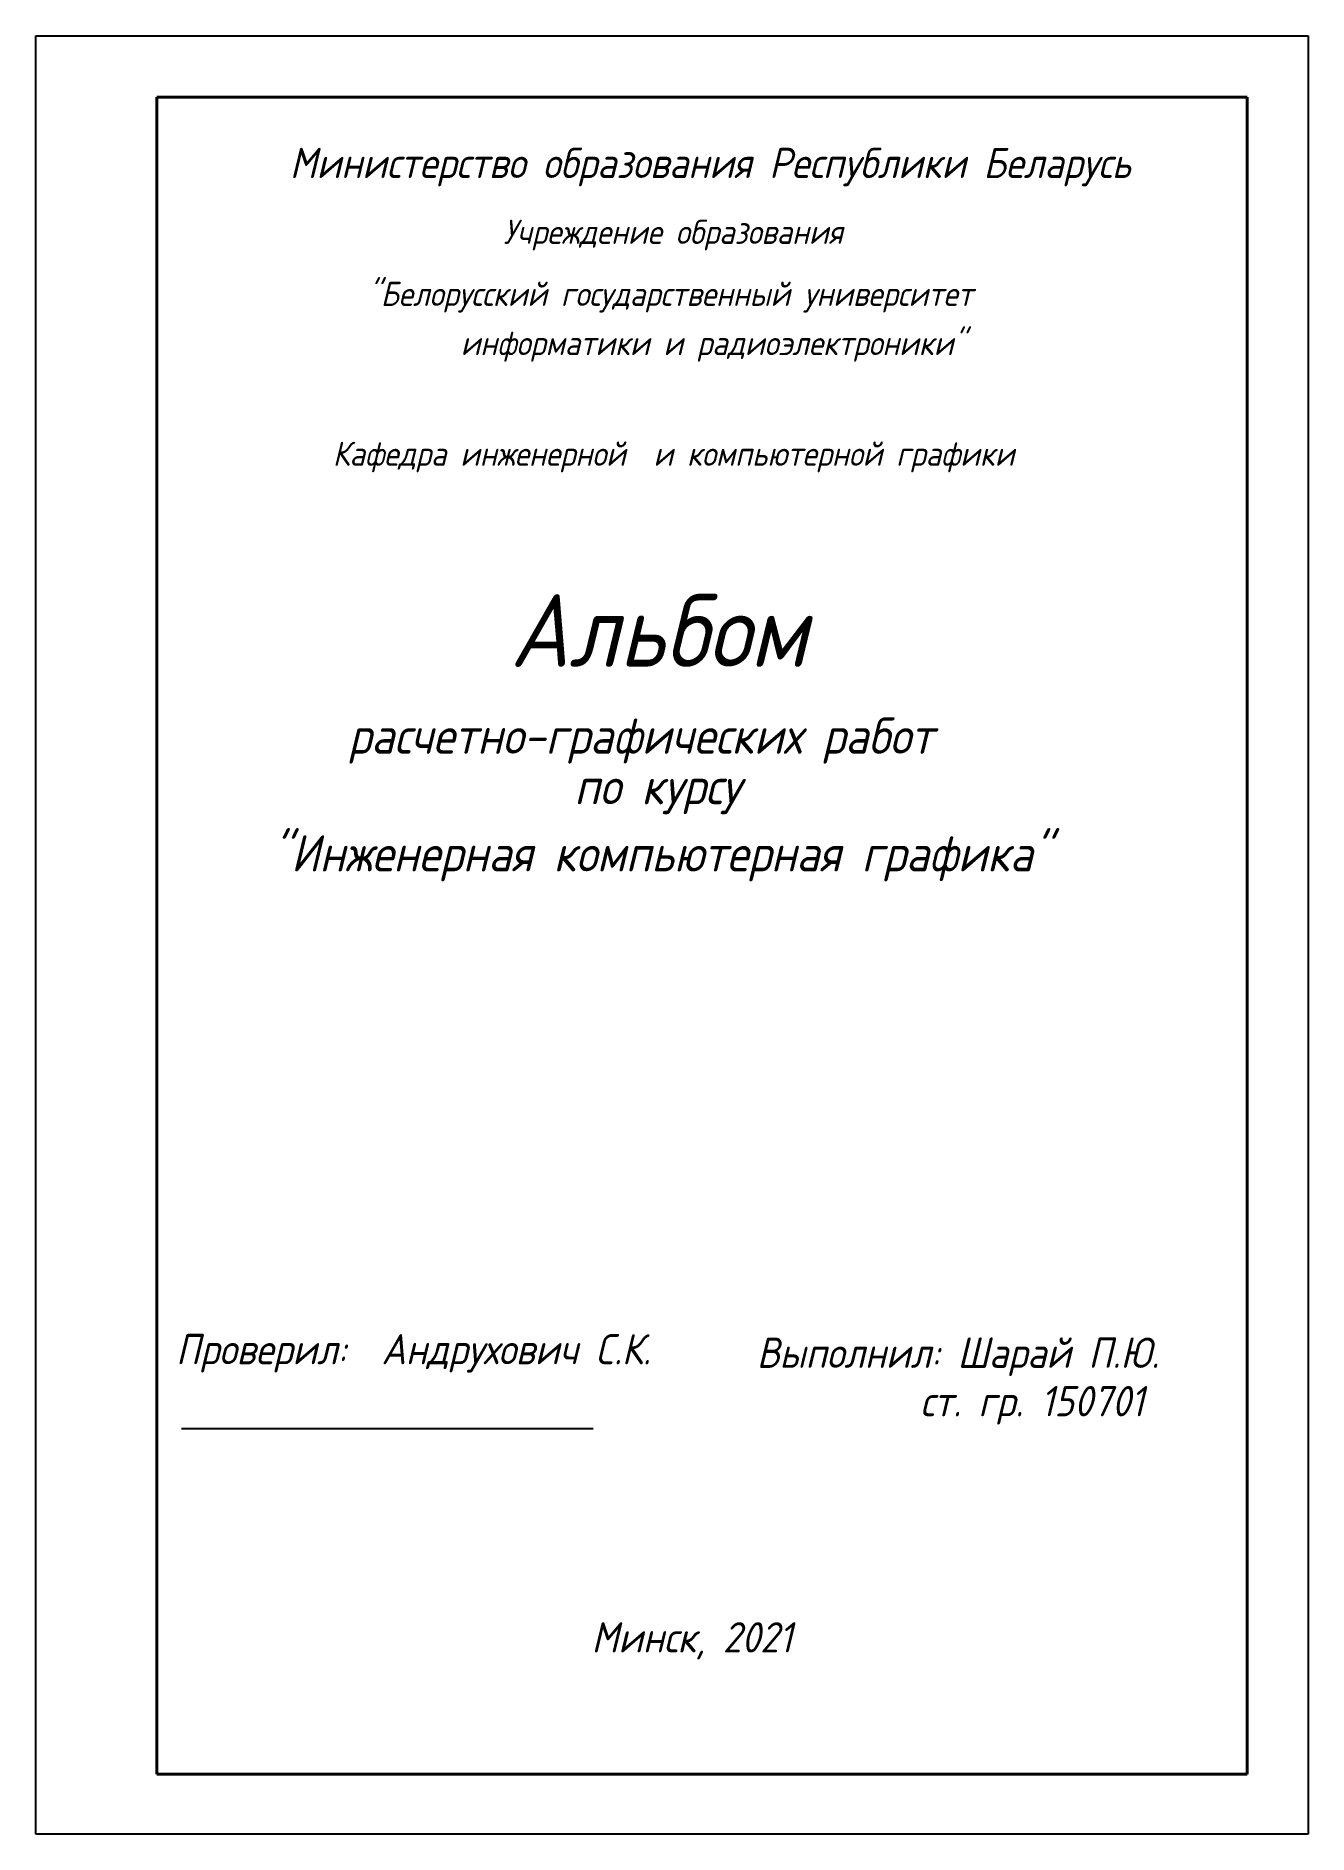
# Model space of a CAD drawing. Header units: millimetres. Extents: x 32 to 242, y 34 to 331.
import ezdxf

# ---------------------------------------------------------------- set-up
doc = ezdxf.new("R2010")
doc.units = ezdxf.units.MM
doc.layers.get('Defpoints').update_dxf_attribs({"color": 5})
doc.layers.add('основн', color=7, linetype='Continuous', lineweight=60)
doc.layers.add('тонкая', color=7, linetype='Continuous')
doc.styles.get("Standard").update_dxf_attribs({"font": 'ISOCPEUI.TTF'})

msp = doc.modelspace()

# ---------------------------------------------------------------- linework, layer by layer
at = {"layer": 'Defpoints'}
for p, q in [((32, 34), (32, 331)), ((32, 331), (242, 331)), ((242, 331), (242, 34)), ((242, 34), (32, 34))]:
    msp.add_line(p, q, dxfattribs=at)
at = {"layer": 'основн', "lineweight": 40}
for p, q in [((51.94, 43.91), (51.94, 320.91)), ((51.94, 320.91), (231.94, 320.91)), ((231.94, 320.91), (231.94, 43.91)), ((231.94, 43.91), (51.94, 43.91))]:
    msp.add_line(p, q, dxfattribs=at)
at = {"layer": 'тонкая'}
msp.add_line((56, 101), (124, 101), dxfattribs=at)

# ---------------------------------------------------------------- texts
at = {"layer": 'тонкая', "width": 0.9}
for s, height, p in [('Министерство образования Республики Беларусь', 5, (73.91, 307.53)), ('Учреждение образования', 4, (109.2, 296.65)), ('"Белорусский государственный университет', 4, (86.86, 286.41)), ('информатики и радиоэлектроники"', 4, (102.12, 278.28)), ('Кафедра инженерной  и компьютерной графики', 4, (81, 260)), ('расчетно-графических работ', 6, (83.55, 212.44)), ('по курсу ', 6, (120.87, 204.09)), ('"Инженерная компьютерная графика"', 6, (71, 193)), ('Проверил:  Андрухович С.К.', 5, (55.11, 111.59)), ('Выполнил: Шарай П.Ю.', 5, (151, 111)), ('ст. гр. 150701', 5, (178, 103)), ('Минск, 2021', 5, (123.71, 63.99))]:
    msp.add_text(s, height=height, dxfattribs=at).set_placement(p)
at = {"layer": 'тонкая', "lineweight": 80, "width": 0.9}
msp.add_text('Альбом ', height=12, dxfattribs=at).set_placement((110.25, 226.8))

doc.saveas('drawing.dxf')
